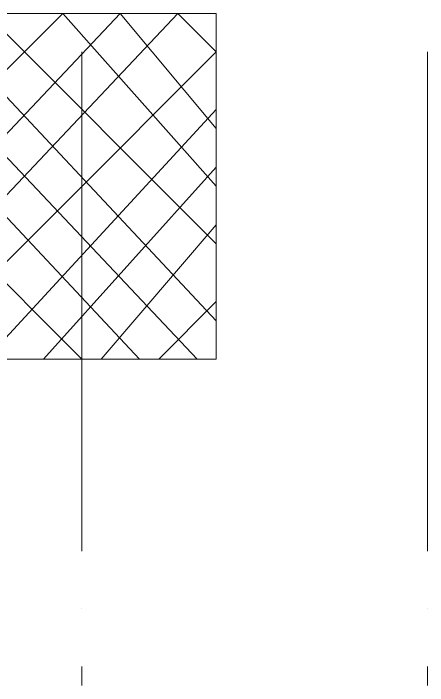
# Model space of a CAD drawing. Header units: millimetres. Extents: x -1005 to 291095, y -4225 to 50669.
# Drawn here: x 71000 to 72485, y 15749 to 18160 of the extents above; entities that cross this region are included whole.
import ezdxf

# ---------------------------------------------------------------- set-up
doc = ezdxf.new("R2010")
doc.units = ezdxf.units.MM
doc.layers.add('PDF_Geomertry', color=7, linetype='Continuous')

msp = doc.modelspace()

# ---------------------------------------------------------------- linework, layer by layer
at = {"layer": 'PDF_Geomertry', "lineweight": 5}
msp.add_lwpolyline([(71727.4, 18159.8), (71727.4, 16920.1), (67250.6, 16920.1), (67250.6, 18159.8), (69385.7, 18159.8), (69385.7, 17677.7), (70418.8, 17677.7), (70418.8, 18159.8), (71727.4, 18159.8)], close=True, dxfattribs=at)
for points in [[(69936.7, 16920.1), (71176.5, 18159.8), (71727.4, 17539.9)], [(70212.2, 16920.1), (71383.1, 18159.8), (71727.4, 17746.6)], [(71658.6, 16920.1), (70487.7, 18159.8), (70418.8, 18022.1), (70418.8, 18022.1)], [(70418.8, 16920.1), (71589.7, 18159.8), (71727.4, 18022.1), (70625.4, 16920.1)], [(70694.3, 18159.8), (71727.4, 17057.8)], [(70900.9, 18159.8), (71727.4, 17333.3)], [(70418.8, 18022.1), (71451.9, 16920.1)], [(71245.3, 18022.1), (71245.3, 16231.3)], [(72485.1, 18022.1), (72485.1, 16231.3)], [(70900.9, 16920.1), (71727.4, 17815.4)], [(70418.8, 17746.6), (71245.3, 16920.1)], [(71107.6, 16920.1), (71727.4, 17608.8)], [(71314.2, 16920.1), (71727.4, 17402.2)], [(71520.8, 16920.1), (71727.4, 17126.7)], [(71245.3, 16024.7), (71245.3, 16024.7)], [(72485.1, 16024.7), (72485.1, 16024.7)], [(71245.3, 15818.1), (71245.3, 15749.2)], [(72485.1, 15818.1), (72485.1, 15749.2)]]:
    msp.add_lwpolyline(points, dxfattribs=at)

doc.saveas('drawing.dxf')
